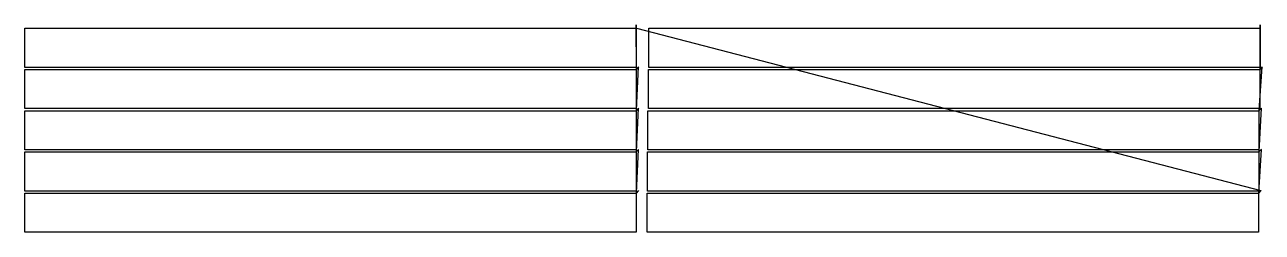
# Model space of a CAD drawing. Header units: metres. Extents: x 20 to 12349, y 20 to 2087.
import ezdxf

# ---------------------------------------------------------------- set-up
doc = ezdxf.new("R2010")
doc.units = ezdxf.units.M

msp = doc.modelspace()

# ---------------------------------------------------------------- linework, layer by layer
at = {"layer": 'TOOL_0'}
for p, q in [((20, 1662.372), (20, 2052.372)), ((20, 2052.372), (6110, 2052.372)), ((6113.536, 1645.321), (6110, 2087.372)), ((6110, 2087.372), (6110, 2052.372)), ((6110, 2052.372), (6110, 1662.372)), ((6110, 2052.372), (6115, 2052.372)), ((6115, 2052.372), (12336.069, 434.75)), ((6238.586, 1662.373), (6238.586, 2052.373)), ((6238.586, 2052.373), (12328.586, 2052.373)), ((12327.492, 1645.322), (12328.586, 2087.373)), ((12328.586, 2087.373), (12328.586, 2052.373)), ((12328.586, 2052.373), (12328.586, 1662.373)), ((12328.586, 2052.373), (12333.586, 2052.373)), ((6110, 1662.372), (20, 1662.372)), ((20, 1251.785), (20, 1641.785)), ((20, 1641.785), (6110, 1641.785)), ((6134.749, 1666.534), (6110, 1641.785)), ((6110, 1641.785), (6113.536, 1645.321)), ((6110, 1641.785), (6110, 1251.785)), ((6113.536, 1234.734), (6134.749, 1666.534)), ((6233.956, 1251.786), (6233.956, 1641.786)), ((6233.956, 1641.786), (12323.956, 1641.786)), ((12328.586, 1662.373), (6238.586, 1662.373)), ((12319.578, 1234.735), (12348.704, 1666.535)), ((12348.704, 1666.535), (12323.956, 1641.786)), ((12323.956, 1641.786), (12327.492, 1645.322)), ((12323.956, 1641.786), (12323.956, 1251.786)), ((6110, 1251.785), (20, 1251.785)), ((6134.749, 1255.947), (6110, 1231.198)), ((6110, 1231.198), (6113.536, 1234.734)), ((6113.536, 824.147), (6134.749, 1255.947)), ((12323.956, 1251.786), (6233.956, 1251.786)), ((12340.791, 1255.948), (12316.042, 1231.199)), ((12316.042, 1231.199), (12319.578, 1234.735)), ((12318.859, 824.148), (12340.791, 1255.948)), ((20, 841.198), (20, 1231.198)), ((20, 1231.198), (6110, 1231.198)), ((6110, 1231.198), (6110, 841.198)), ((6226.042, 841.199), (6226.042, 1231.199)), ((6226.042, 1231.199), (12316.042, 1231.199)), ((12316.042, 1231.199), (12316.042, 841.199)), ((6110, 841.198), (20, 841.198)), ((20, 430.611), (20, 820.611)), ((20, 820.611), (6110, 820.611)), ((6134.749, 845.36), (6110, 820.611)), ((6110, 820.611), (6113.536, 824.147)), ((6110, 820.611), (6110, 430.611)), ((6113.536, 413.537), (6134.749, 845.36)), ((6225.323, 430.612), (6225.323, 820.612)), ((6225.323, 820.612), (12315.323, 820.612)), ((12316.042, 841.199), (6226.042, 841.199)), ((12314.856, 413.537), (12340.071, 845.36)), ((12340.071, 845.36), (12315.323, 820.612)), ((12315.323, 820.612), (12318.859, 824.148)), ((12315.323, 820.612), (12315.323, 430.612)), ((6110, 430.611), (20, 430.611)), ((20, 20.001), (20, 410.001)), ((20, 410.001), (6110, 410.001)), ((6134.749, 434.75), (6110, 410.001)), ((6110, 410.001), (6113.536, 413.537)), ((6110, 410.001), (6110, 20.001)), ((6221.32, 20.001), (6221.32, 410.001)), ((6221.32, 410.001), (12311.32, 410.001)), ((12315.323, 430.612), (6225.323, 430.612)), ((12336.069, 434.75), (12311.32, 410.001)), ((12311.32, 410.001), (12314.856, 413.537)), ((12311.32, 410.001), (12311.32, 20.001)), ((6110, 20.001), (20, 20.001)), ((12311.32, 20.001), (6221.32, 20.001))]:
    msp.add_line(p, q, dxfattribs=at)

doc.saveas('drawing.dxf')
